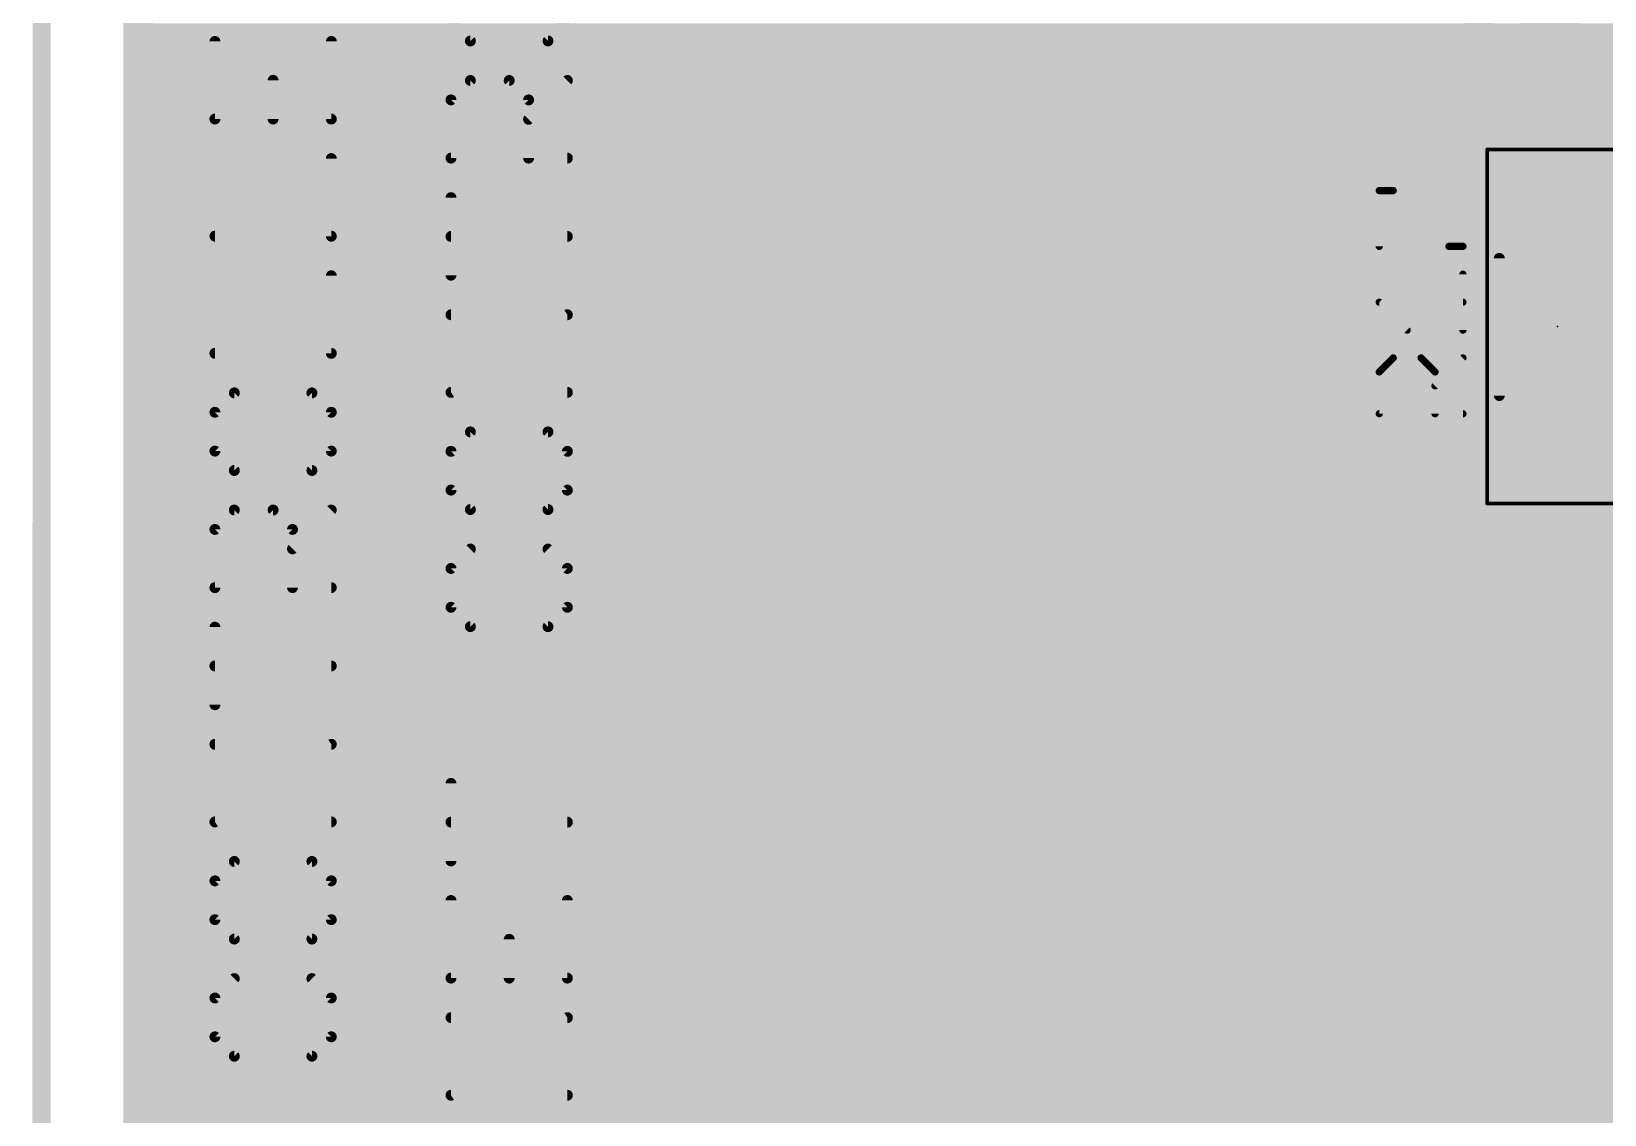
# Model space of a CAD drawing. Extents: x 0 to 10.8, y 0 to 6.1.
# Drawn here: x -0.006 to 0.86, y 2.96 to 3.556 of the extents above; entities that cross this region are included whole.
import ezdxf

# ---------------------------------------------------------------- set-up
doc = ezdxf.new("R2010")
doc.units = 0
for name, color, linetype in [('1', 22, 'CONTINUOUS'), ('16', 175, 'CONTINUOUS'), ('20', 7, 'CONTINUOUS'), ('23', 7, 'CONTINUOUS'), ('25', 253, 'CONTINUOUS'), ('29', 253, 'CONTINUOUS'), ('31', 253, 'CONTINUOUS'), ('35', 253, 'CONTINUOUS'), ('39', 22, 'CONTINUOUS'), ('51', 253, 'CONTINUOUS')]:
    doc.layers.add(name, color=color, linetype=linetype)

# ---------------------------------------------------------------- blocks, each defined once
blk = doc.blocks.new('RECT')
blk.add_solid([(-0.5, -0.5), (0.5, -0.5), (-0.5, 0.5), (0.5, 0.5)])

msp = doc.modelspace()

# ---------------------------------------------------------------- linework, layer by layer
at = {"layer": '1'}
for points, const_width in [([(0.052252, 0.24398), (0.052953, 4.289807)], 0.016), ([(0.83, 3.45), (0.83, 3.955)], 0.032), ([(0.791, 3.897724), (0.791, 3.503665)], 0.016), ([(0.052823, 3.552), (0.791, 3.552)], 0.016), ([(0.052819, 3.536), (0.791, 3.536)], 0.016), ([(0.052819, 3.52), (0.791, 3.52)], 0.016), ([(0.052815, 3.504), (0.791, 3.504)], 0.016), ([(0.788965, 3.503665), (0.775492, 3.490193)], 0.016), ([(0.791, 3.503665), (0.788965, 3.503665)], 0.016), ([(0.775492, 3.490193), (0.775492, 3.40815)], 0.016), ([(0.052811, 3.488), (0.775492, 3.488)], 0.016), ([(0.052811, 3.472), (0.775492, 3.472)], 0.016), ([(0.052807, 3.456), (0.775492, 3.456)], 0.016), ([(0.833984, 3.449173), (0.83, 3.45)], 0.032), ([(0.052803, 3.44), (0.775492, 3.44)], 0.016), ([(0.052799, 3.424), (0.775492, 3.424)], 0.016), ([(0.052799, 3.408), (0.775642, 3.408)], 0.016), ([(0.775492, 3.40815), (0.788965, 3.394677)], 0.016), ([(0.788965, 3.394677), (0.879, 3.394677)], 0.016), ([(0.052795, 3.392), (3.474, 3.392)], 0.016), ([(0.788965, 3.391697), (0.775492, 3.378224)], 0.016), ([(0.879, 3.391697), (0.788965, 3.391697)], 0.016), ([(0.775492, 3.378224), (0.775492, 3.296181)], 0.016), ([(0.052791, 3.376), (0.775492, 3.376)], 0.016), ([(0.052791, 3.36), (0.775492, 3.36)], 0.016), ([(0.052787, 3.344), (0.775492, 3.344)], 0.016), ([(0.835, 3.335), (0.833984, 3.337205)], 0.032), ([(1.315, 2.855), (0.835, 3.335)], 0.032), ([(0.052783, 3.328), (0.775492, 3.328)], 0.016), ([(0.05278, 3.312), (0.775492, 3.312)], 0.016), ([(0.05278, 3.296), (0.775673, 3.296)], 0.016), ([(0.775492, 3.296181), (0.788965, 3.282709)], 0.016), ([(0.788965, 3.282709), (0.832138, 3.282709)], 0.016), ([(0.832138, 3.282709), (1.281937, 2.832906)], 0.016), ([(0.052776, 3.28), (0.834843, 3.28)], 0.016), ([(0.052772, 3.264), (0.850843, 3.264)], 0.016), ([(0.052772, 3.248), (0.866843, 3.248)], 0.016), ([(0.052768, 3.232), (0.882843, 3.232)], 0.016), ([(0.052764, 3.216), (0.898843, 3.216)], 0.016), ([(0.052764, 3.2), (0.914843, 3.2)], 0.016), ([(0.05276, 3.184), (0.930843, 3.184)], 0.016), ([(0.052756, 3.168), (0.946843, 3.168)], 0.016), ([(0.052752, 3.152), (0.962843, 3.152)], 0.016), ([(0.052752, 3.136), (0.978843, 3.136)], 0.016), ([(0.052748, 3.12), (0.994843, 3.12)], 0.016), ([(0.052744, 3.104), (1.010843, 3.104)], 0.016), ([(0.052744, 3.088), (1.026843, 3.088)], 0.016), ([(0.05274, 3.072), (1.042843, 3.072)], 0.016), ([(0.052736, 3.056), (1.058843, 3.056)], 0.016), ([(0.052736, 3.04), (1.074843, 3.04)], 0.016), ([(0.052732, 3.024), (1.090843, 3.024)], 0.016), ([(0.052728, 3.008), (1.106843, 3.008)], 0.016), ([(0.052724, 2.992), (1.122843, 2.992)], 0.016), ([(0.052724, 2.976), (1.138843, 2.976)], 0.016), ([(0.05272, 2.96), (1.154843, 2.96)], 0.016)]:
    msp.add_lwpolyline(points, dxfattribs=dict(at, const_width=const_width))
for points, const_width in [([(0.052823, 3.556, 1), (0.052823, 3.548)], 0.008), ([(0.791, 3.548, 1), (0.791, 3.556)], 0.008), ([(0.052819, 3.54, 1), (0.052819, 3.532)], 0.008), ([(0.791, 3.532, 1), (0.791, 3.54)], 0.008), ([(0.052819, 3.524, 1), (0.052819, 3.516)], 0.008), ([(0.791, 3.516, 1), (0.791, 3.524)], 0.008), ([(0.052815, 3.508, 1), (0.052815, 3.5)], 0.008), ([(0.788965, 3.507665, 1), (0.788965, 3.499665)], 0.008), ([(0.791793, 3.500837, 1), (0.786136, 3.506494)], 0.008), ([(0.787, 3.503665, 1), (0.795, 3.503665)], 0.008), ([(0.791, 3.5, 1), (0.791, 3.508)], 0.008), ([(0.791, 3.499665, 1), (0.791, 3.507665)], 0.008), ([(0.779492, 3.490193, 1), (0.771492, 3.490193)], 0.008), ([(0.052811, 3.492, 1), (0.052811, 3.484)], 0.008), ([(0.772664, 3.493021, 1), (0.778321, 3.487364)], 0.008), ([(0.775492, 3.484, 1), (0.775492, 3.492)], 0.008), ([(0.052811, 3.476, 1), (0.052811, 3.468)], 0.008), ([(0.775492, 3.468, 1), (0.775492, 3.476)], 0.008), ([(0.052807, 3.46, 1), (0.052807, 3.452)], 0.008), ([(0.775492, 3.452, 1), (0.775492, 3.46)], 0.008), ([(0.831625, 3.457833, 1), (0.828375, 3.442167)], 0.016), ([(0.832359, 3.44134, 1), (0.83561, 3.457006)], 0.016), ([(0.822, 3.45, 1), (0.838, 3.45)], 0.016), ([(0.052803, 3.444, 1), (0.052803, 3.436)], 0.008), ([(0.775492, 3.436, 1), (0.775492, 3.444)], 0.008), ([(0.052799, 3.428, 1), (0.052799, 3.42)], 0.008), ([(0.775492, 3.42, 1), (0.775492, 3.428)], 0.008), ([(0.052799, 3.412, 1), (0.052799, 3.404)], 0.008), ([(0.778321, 3.410978, 1), (0.772664, 3.405321)], 0.008), ([(0.771492, 3.40815, 1), (0.779492, 3.40815)], 0.008), ([(0.775642, 3.404, 1), (0.775642, 3.412)], 0.008), ([(0.788965, 3.398677, 1), (0.788965, 3.390677)], 0.008), ([(0.052795, 3.396, 1), (0.052795, 3.388)], 0.008), ([(0.788965, 3.395697, 1), (0.788965, 3.387697)], 0.008), ([(0.786136, 3.391849, 1), (0.791793, 3.397506)], 0.008), ([(0.791793, 3.388868, 1), (0.786136, 3.394525)], 0.008), ([(0.779492, 3.378224, 1), (0.771492, 3.378224)], 0.008), ([(0.772664, 3.381053, 1), (0.778321, 3.375396)], 0.008), ([(0.052791, 3.38, 1), (0.052791, 3.372)], 0.008), ([(0.775492, 3.372, 1), (0.775492, 3.38)], 0.008), ([(0.052791, 3.364, 1), (0.052791, 3.356)], 0.008), ([(0.775492, 3.356, 1), (0.775492, 3.364)], 0.008), ([(0.052787, 3.348, 1), (0.052787, 3.34)], 0.008), ([(0.775492, 3.34, 1), (0.775492, 3.348)], 0.008), ([(0.84125, 3.340552, 1), (0.826718, 3.333857)], 0.016), ([(0.840657, 3.340657, 1), (0.829343, 3.329343)], 0.016), ([(0.827734, 3.331652, 1), (0.842266, 3.338348)], 0.016), ([(0.052783, 3.332, 1), (0.052783, 3.324)], 0.008), ([(0.775492, 3.324, 1), (0.775492, 3.332)], 0.008), ([(0.05278, 3.316, 1), (0.05278, 3.308)], 0.008), ([(0.775492, 3.308, 1), (0.775492, 3.316)], 0.008), ([(0.05278, 3.3, 1), (0.05278, 3.292)], 0.008), ([(0.778321, 3.29901, 1), (0.772664, 3.293353)], 0.008), ([(0.771492, 3.296181, 1), (0.779492, 3.296181)], 0.008), ([(0.775673, 3.292, 1), (0.775673, 3.3)], 0.008), ([(0.788965, 3.286709, 1), (0.788965, 3.278709)], 0.008), ([(0.834966, 3.285537, 1), (0.829309, 3.27988)], 0.008), ([(0.832138, 3.278709, 1), (0.832138, 3.286709)], 0.008), ([(0.052776, 3.284, 1), (0.052776, 3.276)], 0.008), ([(0.786136, 3.27988, 1), (0.791793, 3.285537)], 0.008), ([(0.834843, 3.276, 1), (0.834843, 3.284)], 0.008), ([(0.052772, 3.268, 1), (0.052772, 3.26)], 0.008), ([(0.850843, 3.26, 1), (0.850843, 3.268)], 0.008), ([(0.052772, 3.252, 1), (0.052772, 3.244)], 0.008), ([(0.052768, 3.236, 1), (0.052768, 3.228)], 0.008), ([(0.052764, 3.22, 1), (0.052764, 3.212)], 0.008), ([(0.052764, 3.204, 1), (0.052764, 3.196)], 0.008), ([(0.05276, 3.188, 1), (0.05276, 3.18)], 0.008), ([(0.052756, 3.172, 1), (0.052756, 3.164)], 0.008), ([(0.052752, 3.156, 1), (0.052752, 3.148)], 0.008), ([(0.052752, 3.14, 1), (0.052752, 3.132)], 0.008), ([(0.052748, 3.124, 1), (0.052748, 3.116)], 0.008), ([(0.052744, 3.108, 1), (0.052744, 3.1)], 0.008), ([(0.052744, 3.092, 1), (0.052744, 3.084)], 0.008), ([(0.05274, 3.076, 1), (0.05274, 3.068)], 0.008), ([(0.052736, 3.06, 1), (0.052736, 3.052)], 0.008), ([(0.052736, 3.044, 1), (0.052736, 3.036)], 0.008), ([(0.052732, 3.028, 1), (0.052732, 3.02)], 0.008), ([(0.052728, 3.012, 1), (0.052728, 3.004)], 0.008), ([(0.052724, 2.996, 1), (0.052724, 2.988)], 0.008), ([(0.052724, 2.98, 1), (0.052724, 2.972)], 0.008), ([(0.05272, 2.964, 1), (0.05272, 2.956)], 0.008)]:
    msp.add_lwpolyline(points, format="xyb", dxfattribs=dict(at, const_width=const_width))
at = {"layer": '16', "const_width": 0.016}
for points in [[(0.052252, 0.24398), (0.052953, 4.289807)], [(0.052823, 3.552), (1.306, 3.552)], [(0.052819, 3.536), (1.306, 3.536)], [(0.052819, 3.52), (1.306, 3.52)], [(0.052815, 3.504), (1.306, 3.504)], [(0.052811, 3.488), (1.306, 3.488)], [(0.052811, 3.472), (1.306, 3.472)], [(0.052807, 3.456), (1.306, 3.456)], [(0.052803, 3.44), (1.306, 3.44)], [(0.052799, 3.424), (1.306, 3.424)], [(0.052799, 3.408), (1.306, 3.408)], [(0.052795, 3.392), (1.306, 3.392)], [(0.052791, 3.376), (1.306, 3.376)], [(0.052791, 3.36), (1.306, 3.36)], [(0.052787, 3.344), (1.306, 3.344)], [(0.052783, 3.328), (1.306, 3.328)], [(0.05278, 3.312), (1.306, 3.312)], [(0.05278, 3.296), (1.306, 3.296)], [(0.052776, 3.28), (1.306, 3.28)], [(0.052772, 3.264), (1.306, 3.264)], [(0.052772, 3.248), (1.306, 3.248)], [(0.052768, 3.232), (1.306, 3.232)], [(0.052764, 3.216), (1.306, 3.216)], [(0.052764, 3.2), (1.306, 3.2)], [(0.05276, 3.184), (1.306, 3.184)], [(0.052756, 3.168), (1.306, 3.168)], [(0.052752, 3.152), (1.306, 3.152)], [(0.052752, 3.136), (1.306, 3.136)], [(0.052748, 3.12), (1.306, 3.12)], [(0.052744, 3.104), (1.306, 3.104)], [(0.052744, 3.088), (1.306, 3.088)], [(0.05274, 3.072), (1.306, 3.072)], [(0.052736, 3.056), (1.306, 3.056)], [(0.052736, 3.04), (1.306, 3.04)], [(0.052732, 3.024), (1.306, 3.024)], [(0.052728, 3.008), (1.306, 3.008)], [(0.052724, 2.992), (1.306, 2.992)], [(0.052724, 2.976), (1.306, 2.976)], [(0.05272, 2.96), (1.306, 2.96)]]:
    msp.add_lwpolyline(points, dxfattribs=at)
at = {"layer": '16', "const_width": 0.008}
for points in [[(0.052823, 3.556, 1), (0.052823, 3.548)], [(0.052819, 3.54, 1), (0.052819, 3.532)], [(0.052819, 3.524, 1), (0.052819, 3.516)], [(0.052815, 3.508, 1), (0.052815, 3.5)], [(0.052811, 3.492, 1), (0.052811, 3.484)], [(0.052811, 3.476, 1), (0.052811, 3.468)], [(0.052807, 3.46, 1), (0.052807, 3.452)], [(0.052803, 3.444, 1), (0.052803, 3.436)], [(0.052799, 3.428, 1), (0.052799, 3.42)], [(0.052799, 3.412, 1), (0.052799, 3.404)], [(0.052795, 3.396, 1), (0.052795, 3.388)], [(0.052791, 3.38, 1), (0.052791, 3.372)], [(0.052791, 3.364, 1), (0.052791, 3.356)], [(0.052787, 3.348, 1), (0.052787, 3.34)], [(0.052783, 3.332, 1), (0.052783, 3.324)], [(0.05278, 3.316, 1), (0.05278, 3.308)], [(0.05278, 3.3, 1), (0.05278, 3.292)], [(0.052776, 3.284, 1), (0.052776, 3.276)], [(0.052772, 3.268, 1), (0.052772, 3.26)], [(0.052772, 3.252, 1), (0.052772, 3.244)], [(0.052768, 3.236, 1), (0.052768, 3.228)], [(0.052764, 3.22, 1), (0.052764, 3.212)], [(0.052764, 3.204, 1), (0.052764, 3.196)], [(0.05276, 3.188, 1), (0.05276, 3.18)], [(0.052756, 3.172, 1), (0.052756, 3.164)], [(0.052752, 3.156, 1), (0.052752, 3.148)], [(0.052752, 3.14, 1), (0.052752, 3.132)], [(0.052748, 3.124, 1), (0.052748, 3.116)], [(0.052744, 3.108, 1), (0.052744, 3.1)], [(0.052744, 3.092, 1), (0.052744, 3.084)], [(0.05274, 3.076, 1), (0.05274, 3.068)], [(0.052736, 3.06, 1), (0.052736, 3.052)], [(0.052736, 3.044, 1), (0.052736, 3.036)], [(0.052732, 3.028, 1), (0.052732, 3.02)], [(0.052728, 3.012, 1), (0.052728, 3.004)], [(0.052724, 2.996, 1), (0.052724, 2.988)], [(0.052724, 2.98, 1), (0.052724, 2.972)], [(0.05272, 2.964, 1), (0.05272, 2.956)]]:
    msp.add_lwpolyline(points, format="xyb", dxfattribs=at)
at = {"layer": '20', "const_width": 0.01}
msp.add_lwpolyline([(0, 4.527559), (-0.000787, -0.007874)], dxfattribs=at)
at = {"layer": '23'}
msp.add_point((0.833984, 3.393189), dxfattribs=at)
at = {"layer": '25'}
for points, const_width in [([(0.225094, 3.560965), (0.235768, 3.550291)], 0.006), ([(0.278472, 3.550291), (0.289146, 3.560965)], 0.006), ([(0.095173, 3.550024), (0.095173, 3.507323)], 0.006), ([(0.159224, 3.507323), (0.159224, 3.550024)], 0.006), ([(0.235768, 3.550291), (0.278472, 3.550291)], 0.006), ([(0.127201, 3.507323), (0.127201, 3.528673)], 0.006), ([(0.225094, 3.517862), (0.235768, 3.528539)], 0.006), ([(0.235768, 3.528539), (0.257122, 3.528539)], 0.006), ([(0.257122, 3.528539), (0.267795, 3.517862)], 0.006), ([(0.267795, 3.507189), (0.289146, 3.528539)], 0.006), ([(0.225094, 3.485839), (0.225094, 3.517862)], 0.006), ([(0.267795, 3.517862), (0.267795, 3.485839)], 0.006), ([(0.095173, 3.507323), (0.159224, 3.507323)], 0.006), ([(0.289146, 3.485839), (0.225094, 3.485839)], 0.006), ([(0.159224, 3.44287), (0.159224, 3.485571)], 0.006), ([(0.225094, 3.421386), (0.225094, 3.464087)], 0.006), ([(0.735949, 3.43726), (0.735949, 3.467949)], 0.004), ([(0.735949, 3.467949), (0.743622, 3.467949)], 0.004), ([(0.743622, 3.467949), (0.774315, 3.43726)], 0.004), ([(0.095173, 3.44287), (0.159224, 3.44287)], 0.006), ([(0.289146, 3.442736), (0.225094, 3.442736)], 0.006), ([(0.774315, 3.43726), (0.781984, 3.43726)], 0.004), ([(0.159224, 3.378417), (0.159224, 3.421118)], 0.006), ([(0.781984, 3.391224), (0.781984, 3.421913)], 0.004), ([(0.225094, 3.356933), (0.289146, 3.399634)], 0.006), ([(0.289146, 3.399634), (0.225094, 3.399634)], 0.006), ([(0.751295, 3.391224), (0.735949, 3.406567)], 0.004), ([(0.735949, 3.406567), (0.781984, 3.406567)], 0.004), ([(0.095173, 3.378417), (0.159224, 3.378417)], 0.006), ([(0.735949, 3.368205), (0.743622, 3.375878)], 0.004), ([(0.743622, 3.375878), (0.758969, 3.375878)], 0.004), ([(0.758969, 3.375878), (0.766642, 3.368205)], 0.004), ([(0.766642, 3.360531), (0.781984, 3.375878)], 0.004), ([(0.735949, 3.345189), (0.735949, 3.368205)], 0.004), ([(0.766642, 3.368205), (0.766642, 3.345189)], 0.004), ([(0.105846, 3.356665), (0.095173, 3.345988)], 0.006), ([(0.148551, 3.356665), (0.105846, 3.356665)], 0.006), ([(0.159224, 3.345988), (0.148551, 3.356665)], 0.006), ([(0.289146, 3.356933), (0.225094, 3.356933)], 0.006), ([(0.095173, 3.345988), (0.095173, 3.324638)], 0.006), ([(0.159224, 3.324638), (0.159224, 3.345988)], 0.006), ([(0.781984, 3.345189), (0.735949, 3.345189)], 0.004), ([(0.235768, 3.335181), (0.225094, 3.324504)], 0.006), ([(0.278472, 3.335181), (0.235768, 3.335181)], 0.006), ([(0.289146, 3.324504), (0.278472, 3.335181)], 0.006), ([(0.095173, 3.324638), (0.105846, 3.313965)], 0.006), ([(0.148551, 3.313965), (0.159224, 3.324638)], 0.006), ([(0.225094, 3.324504), (0.225094, 3.303154)], 0.006), ([(0.289146, 3.303154), (0.289146, 3.324504)], 0.006), ([(0.105846, 3.313965), (0.148551, 3.313965)], 0.006), ([(0.225094, 3.303154), (0.235768, 3.29248)], 0.006), ([(0.278472, 3.29248), (0.289146, 3.303154)], 0.006), ([(0.095173, 3.281535), (0.105846, 3.292213)], 0.006), ([(0.105846, 3.292213), (0.127201, 3.292213)], 0.006), ([(0.127201, 3.292213), (0.137874, 3.281535)], 0.006), ([(0.137874, 3.270862), (0.159224, 3.292213)], 0.006), ([(0.235768, 3.29248), (0.278472, 3.29248)], 0.006), ([(0.095173, 3.249512), (0.095173, 3.281535)], 0.006), ([(0.137874, 3.281535), (0.137874, 3.249512)], 0.006), ([(0.235768, 3.270728), (0.225094, 3.260051)], 0.006), ([(0.289146, 3.260051), (0.278472, 3.270728)], 0.006), ([(0.225094, 3.260051), (0.225094, 3.238701)], 0.006), ([(0.289146, 3.238701), (0.289146, 3.260051)], 0.006), ([(0.159224, 3.249512), (0.095173, 3.249512)], 0.006), ([(0.225094, 3.238701), (0.235768, 3.228028)], 0.006), ([(0.278472, 3.228028), (0.289146, 3.238701)], 0.006), ([(0.095173, 3.185059), (0.095173, 3.22776)], 0.006), ([(0.235768, 3.228028), (0.278472, 3.228028)], 0.006), ([(0.159224, 3.206409), (0.095173, 3.206409)], 0.006), ([(0.095173, 3.120606), (0.159224, 3.163307)], 0.006), ([(0.159224, 3.163307), (0.095173, 3.163307)], 0.006), ([(0.225094, 3.099122), (0.225094, 3.141823)], 0.006), ([(0.159224, 3.120606), (0.095173, 3.120606)], 0.006), ([(0.289146, 3.120472), (0.225094, 3.120472)], 0.006), ([(0.105846, 3.098854), (0.095173, 3.088177)], 0.006), ([(0.148551, 3.098854), (0.105846, 3.098854)], 0.006), ([(0.159224, 3.088177), (0.148551, 3.098854)], 0.006), ([(0.095173, 3.088177), (0.095173, 3.066827)], 0.006), ([(0.159224, 3.066827), (0.159224, 3.088177)], 0.006), ([(0.225094, 3.07737), (0.225094, 3.034669)], 0.006), ([(0.289146, 3.034669), (0.289146, 3.07737)], 0.006), ([(0.095173, 3.066827), (0.105846, 3.056154)], 0.006), ([(0.148551, 3.056154), (0.159224, 3.066827)], 0.006), ([(0.105846, 3.056154), (0.148551, 3.056154)], 0.006), ([(0.257122, 3.034669), (0.257122, 3.05602)], 0.006), ([(0.105846, 3.034402), (0.095173, 3.023724)], 0.006), ([(0.159224, 3.023724), (0.148551, 3.034402)], 0.006), ([(0.225094, 3.034669), (0.289146, 3.034669)], 0.006), ([(0.095173, 3.023724), (0.095173, 3.002374)], 0.006), ([(0.159224, 3.002374), (0.159224, 3.023724)], 0.006), ([(0.225094, 2.970217), (0.289146, 3.012917)], 0.006), ([(0.289146, 3.012917), (0.225094, 3.012917)], 0.006), ([(0.095173, 3.002374), (0.105846, 2.991701)], 0.006), ([(0.148551, 2.991701), (0.159224, 3.002374)], 0.006), ([(0.105846, 2.991701), (0.148551, 2.991701)], 0.006), ([(0.289146, 2.970217), (0.225094, 2.970217)], 0.006)]:
    msp.add_lwpolyline(points, dxfattribs=dict(at, const_width=const_width))
for points, const_width in [([(0.096673, 3.550024, 1), (0.093673, 3.550024)], 0.003), ([(0.160724, 3.550024, 1), (0.157724, 3.550024)], 0.003), ([(0.235768, 3.551791, 1), (0.235768, 3.548791)], 0.003), ([(0.234707, 3.549231, 1), (0.236828, 3.551352)], 0.003), ([(0.277412, 3.551352, 1), (0.279533, 3.549231)], 0.003), ([(0.278472, 3.548791, 1), (0.278472, 3.551791)], 0.003), ([(0.128701, 3.528673, 1), (0.125701, 3.528673)], 0.003), ([(0.235768, 3.530039, 1), (0.235768, 3.527039)], 0.003), ([(0.236829, 3.527479, 1), (0.234707, 3.5296)], 0.003), ([(0.258183, 3.5296, 1), (0.256061, 3.527479)], 0.003), ([(0.257122, 3.527039, 1), (0.257122, 3.530039)], 0.003), ([(0.290206, 3.527479, 1), (0.288085, 3.5296)], 0.003), ([(0.226594, 3.517862, 1), (0.223594, 3.517862)], 0.003), ([(0.224034, 3.518923, 1), (0.226155, 3.516802)], 0.003), ([(0.269295, 3.517862, 1), (0.266295, 3.517862)], 0.003), ([(0.266734, 3.516802, 1), (0.268856, 3.518923)], 0.003), ([(0.095173, 3.508823, 1), (0.095173, 3.505823)], 0.003), ([(0.093673, 3.507323, 1), (0.096673, 3.507323)], 0.003), ([(0.125701, 3.507323, 1), (0.128701, 3.507323)], 0.003), ([(0.157724, 3.507323, 1), (0.160724, 3.507323)], 0.003), ([(0.159224, 3.505823, 1), (0.159224, 3.508823)], 0.003), ([(0.266735, 3.50825, 1), (0.268856, 3.506128)], 0.003), ([(0.225094, 3.487339, 1), (0.225094, 3.484339)], 0.003), ([(0.289146, 3.484339, 1), (0.289146, 3.487339)], 0.003), ([(0.160724, 3.485571, 1), (0.157724, 3.485571)], 0.003), ([(0.223594, 3.485839, 1), (0.226594, 3.485839)], 0.003), ([(0.266295, 3.485839, 1), (0.269295, 3.485839)], 0.003), ([(0.226594, 3.464087, 1), (0.223594, 3.464087)], 0.003), ([(0.736949, 3.467949, 1), (0.734949, 3.467949)], 0.002), ([(0.735949, 3.468949, 1), (0.735949, 3.466949)], 0.002), ([(0.744329, 3.468656, 1), (0.742915, 3.467242)], 0.002), ([(0.743622, 3.466949, 1), (0.743622, 3.468949)], 0.002), ([(0.095173, 3.44437, 1), (0.095173, 3.44137)], 0.003), ([(0.159224, 3.44137, 1), (0.159224, 3.44437)], 0.003), ([(0.225094, 3.444236, 1), (0.225094, 3.441236)], 0.003), ([(0.289146, 3.441236, 1), (0.289146, 3.444236)], 0.003), ([(0.157724, 3.44287, 1), (0.160724, 3.44287)], 0.003), ([(0.734949, 3.43726, 1), (0.736949, 3.43726)], 0.002), ([(0.774315, 3.43826, 1), (0.774315, 3.43626)], 0.002), ([(0.773608, 3.436553, 1), (0.775022, 3.437967)], 0.002), ([(0.781984, 3.43626, 1), (0.781984, 3.43826)], 0.002), ([(0.160724, 3.421118, 1), (0.157724, 3.421118)], 0.003), ([(0.223594, 3.421386, 1), (0.226594, 3.421386)], 0.003), ([(0.782984, 3.421913, 1), (0.780984, 3.421913)], 0.002), ([(0.225094, 3.401134, 1), (0.225094, 3.398134)], 0.003), ([(0.289978, 3.398386, 1), (0.288314, 3.400882)], 0.003), ([(0.289146, 3.398134, 1), (0.289146, 3.401134)], 0.003), ([(0.736656, 3.407274, 1), (0.735242, 3.40586)], 0.002), ([(0.735949, 3.407567, 1), (0.735949, 3.405567)], 0.002), ([(0.781984, 3.405567, 1), (0.781984, 3.407567)], 0.002), ([(0.750588, 3.390517, 1), (0.752002, 3.391932)], 0.002), ([(0.780984, 3.391224, 1), (0.782984, 3.391224)], 0.002), ([(0.095173, 3.379917, 1), (0.095173, 3.376917)], 0.003), ([(0.157724, 3.378417, 1), (0.160724, 3.378417)], 0.003), ([(0.159224, 3.376917, 1), (0.159224, 3.379917)], 0.003), ([(0.743622, 3.376878, 1), (0.743622, 3.374878)], 0.002), ([(0.744329, 3.375171, 1), (0.742915, 3.376585)], 0.002), ([(0.759676, 3.376585, 1), (0.758261, 3.375171)], 0.002), ([(0.758969, 3.374878, 1), (0.758969, 3.376878)], 0.002), ([(0.782691, 3.375171, 1), (0.781277, 3.376585)], 0.002), ([(0.736949, 3.368205, 1), (0.734949, 3.368205)], 0.002), ([(0.735242, 3.368912, 1), (0.736656, 3.367498)], 0.002), ([(0.767642, 3.368205, 1), (0.765642, 3.368205)], 0.002), ([(0.765935, 3.367498, 1), (0.767349, 3.368912)], 0.002), ([(0.105846, 3.358165, 1), (0.105846, 3.355165)], 0.003), ([(0.106907, 3.355605, 1), (0.104786, 3.357726)], 0.003), ([(0.149612, 3.357726, 1), (0.14749, 3.355605)], 0.003), ([(0.148551, 3.355165, 1), (0.148551, 3.358165)], 0.003), ([(0.225094, 3.358433, 1), (0.225094, 3.355433)], 0.003), ([(0.224262, 3.358181, 1), (0.225927, 3.355685)], 0.003), ([(0.289146, 3.355433, 1), (0.289146, 3.358433)], 0.003), ([(0.765935, 3.361239, 1), (0.767349, 3.359824)], 0.002), ([(0.096673, 3.345988, 1), (0.093673, 3.345988)], 0.003), ([(0.094112, 3.347049, 1), (0.096234, 3.344928)], 0.003), ([(0.160724, 3.345988, 1), (0.157724, 3.345988)], 0.003), ([(0.158164, 3.344928, 1), (0.160285, 3.347049)], 0.003), ([(0.735949, 3.346189, 1), (0.735949, 3.344189)], 0.002), ([(0.734949, 3.345189, 1), (0.736949, 3.345189)], 0.002), ([(0.765642, 3.345189, 1), (0.767642, 3.345189)], 0.002), ([(0.781984, 3.344189, 1), (0.781984, 3.346189)], 0.002), ([(0.235768, 3.336681, 1), (0.235768, 3.333681)], 0.003), ([(0.236829, 3.334121, 1), (0.234707, 3.336242)], 0.003), ([(0.279533, 3.336242, 1), (0.277412, 3.334121)], 0.003), ([(0.278472, 3.333681, 1), (0.278472, 3.336681)], 0.003), ([(0.093673, 3.324638, 1), (0.096673, 3.324638)], 0.003), ([(0.096234, 3.325698, 1), (0.094113, 3.323577)], 0.003), ([(0.157724, 3.324638, 1), (0.160724, 3.324638)], 0.003), ([(0.160285, 3.323577, 1), (0.158164, 3.325698)], 0.003), ([(0.226594, 3.324504, 1), (0.223594, 3.324504)], 0.003), ([(0.224034, 3.325564, 1), (0.226155, 3.323443)], 0.003), ([(0.290646, 3.324504, 1), (0.287646, 3.324504)], 0.003), ([(0.288085, 3.323443, 1), (0.290207, 3.325564)], 0.003), ([(0.105846, 3.315465, 1), (0.105846, 3.312465)], 0.003), ([(0.104786, 3.312904, 1), (0.106907, 3.315025)], 0.003), ([(0.147491, 3.315025, 1), (0.149612, 3.312904)], 0.003), ([(0.148551, 3.312465, 1), (0.148551, 3.315465)], 0.003), ([(0.223594, 3.303154, 1), (0.226594, 3.303154)], 0.003), ([(0.226155, 3.304214, 1), (0.224034, 3.302093)], 0.003), ([(0.287646, 3.303154, 1), (0.290646, 3.303154)], 0.003), ([(0.290206, 3.302093, 1), (0.288085, 3.304214)], 0.003), ([(0.105846, 3.293713, 1), (0.105846, 3.290713)], 0.003), ([(0.106907, 3.291152, 1), (0.104786, 3.293273)], 0.003), ([(0.128262, 3.293273, 1), (0.12614, 3.291152)], 0.003), ([(0.127201, 3.290713, 1), (0.127201, 3.293713)], 0.003), ([(0.160285, 3.291152, 1), (0.158164, 3.293273)], 0.003), ([(0.235768, 3.29398, 1), (0.235768, 3.29098)], 0.003), ([(0.234707, 3.29142, 1), (0.236828, 3.293541)], 0.003), ([(0.277412, 3.293541, 1), (0.279533, 3.29142)], 0.003), ([(0.278472, 3.29098, 1), (0.278472, 3.29398)], 0.003), ([(0.096673, 3.281535, 1), (0.093673, 3.281535)], 0.003), ([(0.094112, 3.282596, 1), (0.096234, 3.280475)], 0.003), ([(0.139374, 3.281535, 1), (0.136374, 3.281535)], 0.003), ([(0.136813, 3.280475, 1), (0.138935, 3.282596)], 0.003), ([(0.136813, 3.271923, 1), (0.138935, 3.269802)], 0.003), ([(0.236829, 3.269668, 1), (0.234707, 3.271789)], 0.003), ([(0.279533, 3.271789, 1), (0.277412, 3.269668)], 0.003), ([(0.226594, 3.260051, 1), (0.223594, 3.260051)], 0.003), ([(0.224034, 3.261112, 1), (0.226155, 3.258991)], 0.003), ([(0.290646, 3.260051, 1), (0.287646, 3.260051)], 0.003), ([(0.288085, 3.258991, 1), (0.290207, 3.261112)], 0.003), ([(0.095173, 3.251012, 1), (0.095173, 3.248012)], 0.003), ([(0.093673, 3.249512, 1), (0.096673, 3.249512)], 0.003), ([(0.136374, 3.249512, 1), (0.139374, 3.249512)], 0.003), ([(0.159224, 3.248012, 1), (0.159224, 3.251012)], 0.003), ([(0.223594, 3.238701, 1), (0.226594, 3.238701)], 0.003), ([(0.226155, 3.239761, 1), (0.224034, 3.23764)], 0.003), ([(0.287646, 3.238701, 1), (0.290646, 3.238701)], 0.003), ([(0.290206, 3.23764, 1), (0.288085, 3.239761)], 0.003), ([(0.096673, 3.22776, 1), (0.093673, 3.22776)], 0.003), ([(0.235768, 3.229528, 1), (0.235768, 3.226528)], 0.003), ([(0.234707, 3.226967, 1), (0.236828, 3.229088)], 0.003), ([(0.277412, 3.229088, 1), (0.279533, 3.226967)], 0.003), ([(0.278472, 3.226528, 1), (0.278472, 3.229528)], 0.003), ([(0.095173, 3.207909, 1), (0.095173, 3.204909)], 0.003), ([(0.159224, 3.204909, 1), (0.159224, 3.207909)], 0.003), ([(0.093673, 3.185059, 1), (0.096673, 3.185059)], 0.003), ([(0.095173, 3.164807, 1), (0.095173, 3.161807)], 0.003), ([(0.160056, 3.162059, 1), (0.158392, 3.164555)], 0.003), ([(0.159224, 3.161807, 1), (0.159224, 3.164807)], 0.003), ([(0.226594, 3.141823, 1), (0.223594, 3.141823)], 0.003), ([(0.095173, 3.122106, 1), (0.095173, 3.119106)], 0.003), ([(0.094341, 3.121854, 1), (0.096005, 3.119358)], 0.003), ([(0.159224, 3.119106, 1), (0.159224, 3.122106)], 0.003), ([(0.225094, 3.121972, 1), (0.225094, 3.118972)], 0.003), ([(0.289146, 3.118972, 1), (0.289146, 3.121972)], 0.003), ([(0.105846, 3.100354, 1), (0.105846, 3.097354)], 0.003), ([(0.106907, 3.097794, 1), (0.104786, 3.099915)], 0.003), ([(0.149612, 3.099915, 1), (0.14749, 3.097794)], 0.003), ([(0.148551, 3.097354, 1), (0.148551, 3.100354)], 0.003), ([(0.223594, 3.099122, 1), (0.226594, 3.099122)], 0.003), ([(0.096673, 3.088177, 1), (0.093673, 3.088177)], 0.003), ([(0.094112, 3.089238, 1), (0.096234, 3.087117)], 0.003), ([(0.160724, 3.088177, 1), (0.157724, 3.088177)], 0.003), ([(0.158164, 3.087117, 1), (0.160285, 3.089238)], 0.003), ([(0.226594, 3.07737, 1), (0.223594, 3.07737)], 0.003), ([(0.290646, 3.07737, 1), (0.287646, 3.07737)], 0.003), ([(0.093673, 3.066827, 1), (0.096673, 3.066827)], 0.003), ([(0.096234, 3.067887, 1), (0.094113, 3.065766)], 0.003), ([(0.157724, 3.066827, 1), (0.160724, 3.066827)], 0.003), ([(0.160285, 3.065766, 1), (0.158164, 3.067887)], 0.003), ([(0.105846, 3.057654, 1), (0.105846, 3.054654)], 0.003), ([(0.104786, 3.055093, 1), (0.106907, 3.057214)], 0.003), ([(0.147491, 3.057214, 1), (0.149612, 3.055093)], 0.003), ([(0.148551, 3.054654, 1), (0.148551, 3.057654)], 0.003), ([(0.258622, 3.05602, 1), (0.255622, 3.05602)], 0.003), ([(0.106907, 3.033341, 1), (0.104786, 3.035462)], 0.003), ([(0.149612, 3.035462, 1), (0.14749, 3.033341)], 0.003), ([(0.225094, 3.036169, 1), (0.225094, 3.033169)], 0.003), ([(0.223594, 3.034669, 1), (0.226594, 3.034669)], 0.003), ([(0.255622, 3.034669, 1), (0.258622, 3.034669)], 0.003), ([(0.287646, 3.034669, 1), (0.290646, 3.034669)], 0.003), ([(0.289146, 3.033169, 1), (0.289146, 3.036169)], 0.003), ([(0.096673, 3.023724, 1), (0.093673, 3.023724)], 0.003), ([(0.094112, 3.024785, 1), (0.096234, 3.022664)], 0.003), ([(0.160724, 3.023724, 1), (0.157724, 3.023724)], 0.003), ([(0.158164, 3.022664, 1), (0.160285, 3.024785)], 0.003), ([(0.225094, 3.014417, 1), (0.225094, 3.011417)], 0.003), ([(0.289978, 3.011669, 1), (0.288314, 3.014165)], 0.003), ([(0.289146, 3.011417, 1), (0.289146, 3.014417)], 0.003), ([(0.096234, 3.003435, 1), (0.094113, 3.001313)], 0.003), ([(0.160285, 3.001313, 1), (0.158164, 3.003435)], 0.003), ([(0.093673, 3.002374, 1), (0.096673, 3.002374)], 0.003), ([(0.157724, 3.002374, 1), (0.160724, 3.002374)], 0.003), ([(0.105846, 2.993201, 1), (0.105846, 2.990201)], 0.003), ([(0.104786, 2.99064, 1), (0.106907, 2.992761)], 0.003), ([(0.147491, 2.992761, 1), (0.149612, 2.99064)], 0.003), ([(0.148551, 2.990201, 1), (0.148551, 2.993201)], 0.003), ([(0.225094, 2.971717, 1), (0.225094, 2.968717)], 0.003), ([(0.224262, 2.971465, 1), (0.225927, 2.968968)], 0.003), ([(0.289146, 2.968717, 1), (0.289146, 2.971717)], 0.003)]:
    msp.add_lwpolyline(points, format="xyb", dxfattribs=dict(at, const_width=const_width))
at = {"layer": '39', "const_width": 0.002}
for points in [[(0.795283, 3.295827), (0.795283, 3.490551)], [(0.795283, 3.490551), (0.872685, 3.490551)], [(0.872685, 3.295827), (0.795283, 3.295827)]]:
    msp.add_lwpolyline(points, dxfattribs=at)
at = {"layer": '39', "const_width": 0.001}
for points in [[(0.795783, 3.490551, 1), (0.794783, 3.490551)], [(0.795283, 3.491051, 1), (0.795283, 3.490051)], [(0.795283, 3.296327, 1), (0.795283, 3.295327)], [(0.794783, 3.295827, 1), (0.795783, 3.295827)]]:
    msp.add_lwpolyline(points, format="xyb", dxfattribs=at)
at = {"layer": '51', "const_width": 0.006}
msp.add_lwpolyline([(0.801984, 3.430689), (0.801984, 3.355189)], dxfattribs=at)
at = {"layer": '51', "const_width": 0.003}
for points in [[(0.803484, 3.430689, 1), (0.800484, 3.430689)], [(0.800484, 3.355189, 1), (0.803484, 3.355189)]]:
    msp.add_lwpolyline(points, format="xyb", dxfattribs=at)

# ---------------------------------------------------------------- block references
at = {"layer": '1', "xscale": 0.062992, "yscale": 0.070984, "rotation": 90}
for p in [(0.833984, 3.449173), (0.833984, 3.337205)]:
    msp.add_blockref('RECT', p, dxfattribs=at)
at = {"layer": '29', "xscale": 0.070992, "yscale": 0.078984, "rotation": 90}
for p in [(0.833984, 3.449173), (0.833984, 3.337205)]:
    msp.add_blockref('RECT', p, dxfattribs=at)
at = {"layer": '31', "xscale": 0.062992, "yscale": 0.070984, "rotation": 90}
for p in [(0.833984, 3.449173), (0.833984, 3.337205)]:
    msp.add_blockref('RECT', p, dxfattribs=at)
at = {"layer": '35', "xscale": 0.023622, "yscale": 0.055118, "rotation": 90}
msp.add_blockref('RECT', (0.833984, 3.393189), dxfattribs=at)
at = {"layer": '51', "xscale": 0.029, "yscale": 0.069, "rotation": 90}
for p in [(0.833984, 3.445189), (0.833984, 3.341189)]:
    msp.add_blockref('RECT', p, dxfattribs=at)

doc.saveas('drawing.dxf')
